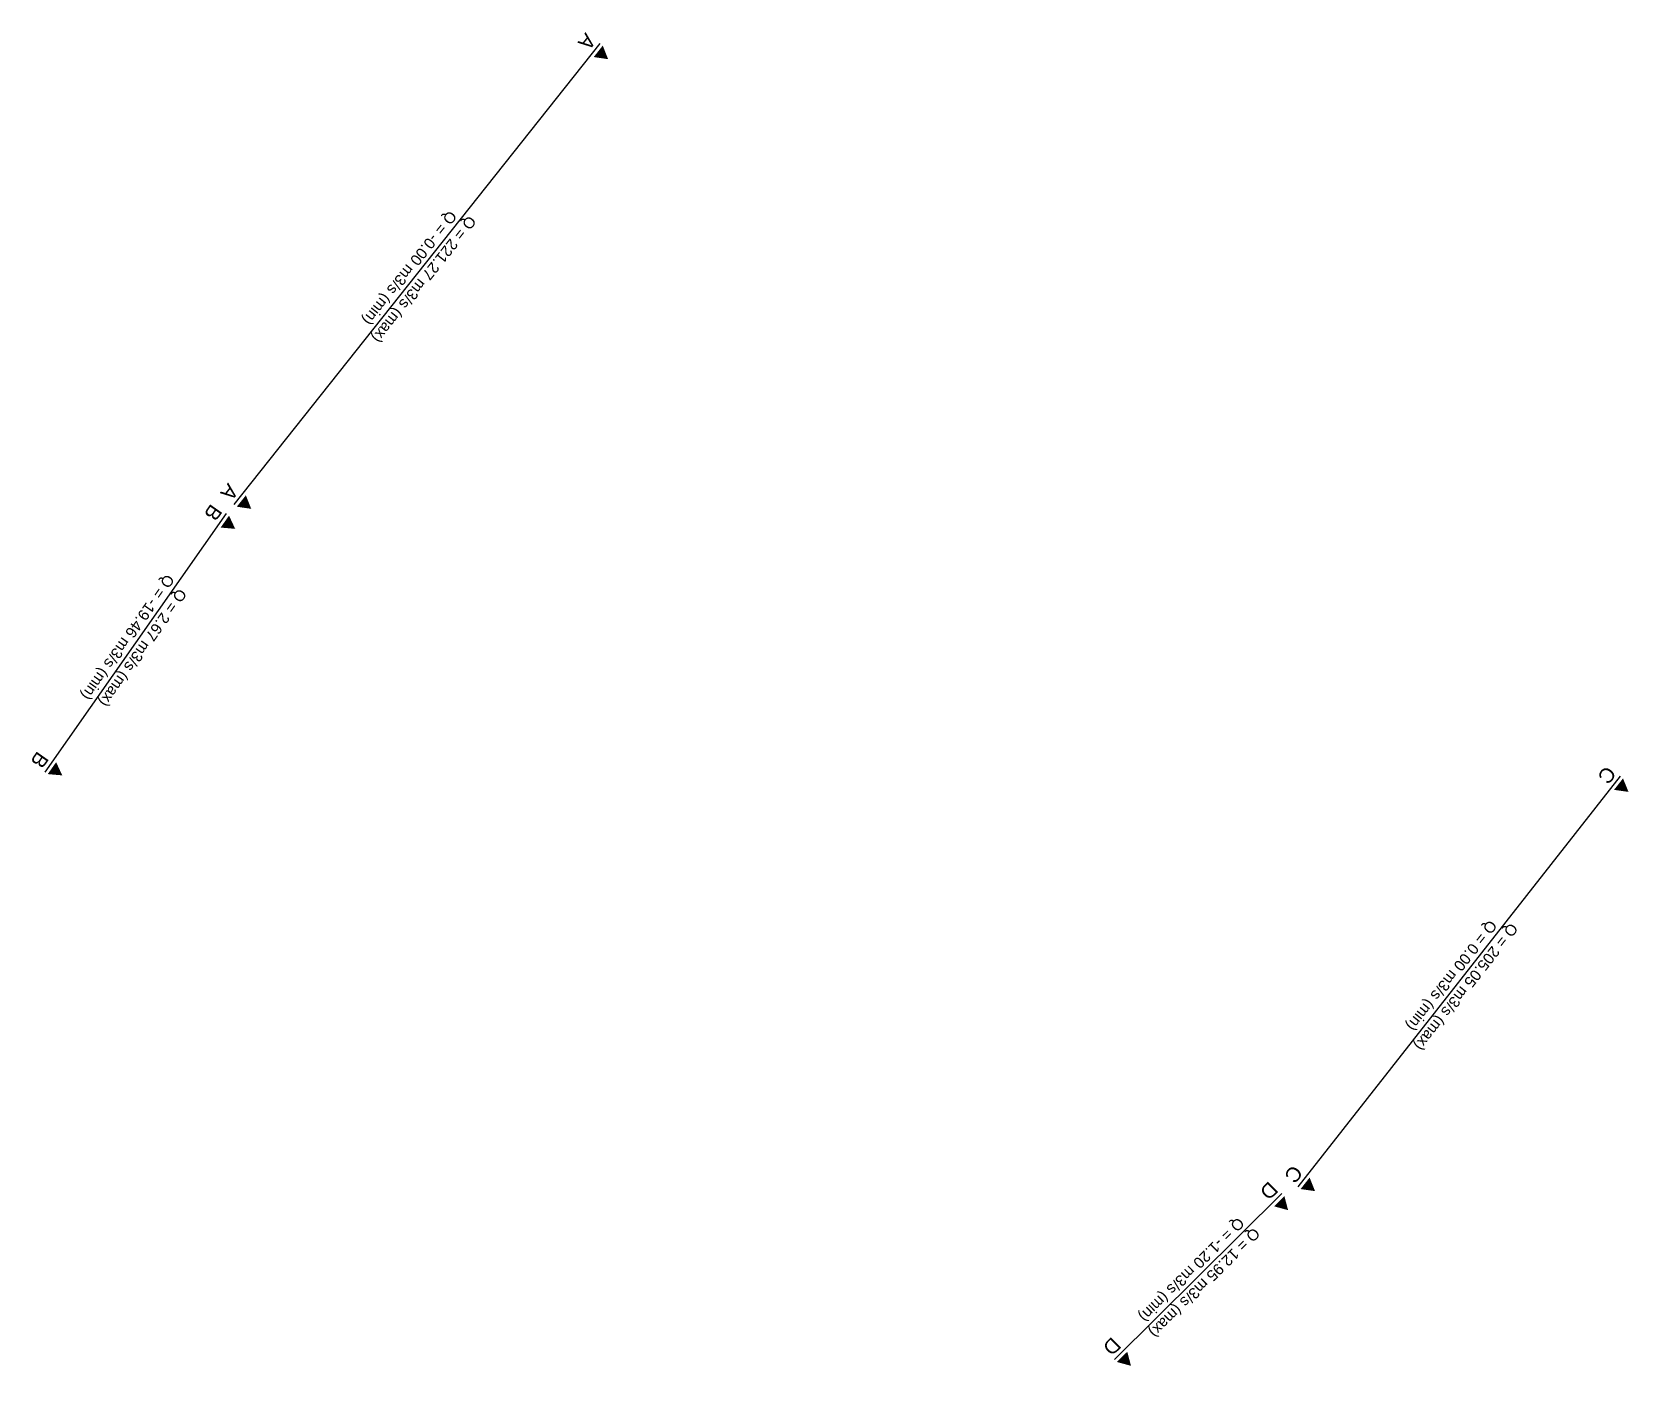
# Model space of a CAD drawing. Extents: x 66964 to 67787, y 11557 to 12245.
import ezdxf
from ezdxf.enums import TextEntityAlignment as Align

# ---------------------------------------------------------------- set-up
doc = ezdxf.new("R2010")
doc.units = 0
doc.styles.get("Standard").update_dxf_attribs({"font": 'arial.ttf'})

# ---------------------------------------------------------------- blocks, each defined once
blk = doc.blocks.new('symbolLeft')
at = {"color": 0}
blk.add_solid([(0, 0.25), (1, 0.25), (0, 0.25), (0.5, 1.116)], dxfattribs=at)
blk = doc.blocks.new('symbolRight')
at = {"color": 0}
blk.add_solid([(0, 0.25), (-1, 0.25), (0, 0.25), (-0.5, 1.116)], dxfattribs=at)
blk = doc.blocks.new('symbolCenter')

msp = doc.modelspace()

# ---------------------------------------------------------------- linework, layer by layer
for points in [[(67256.1, 12239.09, 0), (67067.98, 12002.11, 0)], [(67063.92, 11997.45, 0), (66970.73, 11864.6, 0)], [(67780.56, 11862.49, 0), (67614.81, 11651.42, 0)], [(67606.64, 11647.99, 0), (67520.55, 11562.71, 0)]]:
    msp.add_polyline3d(points)

# ---------------------------------------------------------------- block references
ref = msp.add_blockref('symbolLeft', (67256.1, 12239.09), dxfattribs=dict(xscale=7.5, yscale=7.5, rotation=-128.442281556))
ref.add_attrib('CS', 'A', dxfattribs={"color": 0, "height": 7.5, "rotation": -128.44228}).set_placement((67254.63, 12240.26), align=Align.TOP_LEFT)
ref = msp.add_blockref('symbolCenter', (67162.04, 12120.6), dxfattribs=dict(xscale=7.5, yscale=7.5, rotation=-128.442281556))
ref.add_attrib('MAX', 'Q = 221.27 m3/s (max)', dxfattribs={"color": 0, "height": 5.625, "rotation": -128.44228}).set_placement((67162.22, 12120.46), align=Align.BOTTOM_CENTER)
ref.add_attrib('MIN', 'Q = -0.00 m3/s (min)', dxfattribs={"color": 0, "height": 5.625, "rotation": -128.44228}).set_placement((67160.57, 12121.77), align=Align.TOP_CENTER)
ref = msp.add_blockref('symbolRight', (67067.98, 12002.11), dxfattribs=dict(xscale=7.5, yscale=7.5, rotation=-128.442281556))
ref.add_attrib('CS', 'A', dxfattribs={"color": 0, "height": 7.5, "rotation": -128.44228}).set_placement((67066.52, 12003.28), align=Align.TOP_RIGHT)
ref = msp.add_blockref('symbolLeft', (67063.92, 11997.45), dxfattribs=dict(xscale=7.5, yscale=7.5, rotation=-125.046592706))
ref.add_attrib('CS', 'B', dxfattribs={"color": 0, "height": 7.5, "rotation": -125.04659}).set_placement((67062.39, 11998.53), align=Align.TOP_LEFT)
ref = msp.add_blockref('symbolCenter', (67017.33, 11931.03), dxfattribs=dict(xscale=7.5, yscale=7.5, rotation=-125.046592706))
ref.add_attrib('MAX', 'Q = 2.67 m3/s (max)', dxfattribs={"color": 0, "height": 5.625, "rotation": -125.04659}).set_placement((67017.51, 11930.9), align=Align.BOTTOM_CENTER)
ref.add_attrib('MIN', 'Q = -19.46 m3/s (min)', dxfattribs={"color": 0, "height": 5.625, "rotation": -125.04659}).set_placement((67015.79, 11932.1), align=Align.TOP_CENTER)
ref = msp.add_blockref('symbolRight', (66970.73, 11864.6), dxfattribs=dict(xscale=7.5, yscale=7.5, rotation=-125.046592706))
ref.add_attrib('CS', 'B', dxfattribs={"color": 0, "height": 7.5, "rotation": -125.04659}).set_placement((66969.2, 11865.68), align=Align.TOP_RIGHT)
ref = msp.add_blockref('symbolLeft', (67780.56, 11862.49), dxfattribs=dict(xscale=7.5, yscale=7.5, rotation=-128.142343082))
ref.add_attrib('CS', 'C', dxfattribs={"color": 0, "height": 7.5, "rotation": -128.14234}).set_placement((67779.09, 11863.65), align=Align.TOP_LEFT)
ref = msp.add_blockref('symbolCenter', (67697.69, 11756.96), dxfattribs=dict(xscale=7.5, yscale=7.5, rotation=-128.142343082))
ref.add_attrib('MAX', 'Q = 205.05 m3/s (max)', dxfattribs={"color": 0, "height": 5.625, "rotation": -128.14234}).set_placement((67697.86, 11756.82), align=Align.BOTTOM_CENTER)
ref.add_attrib('MIN', 'Q = 0.00 m3/s (min)', dxfattribs={"color": 0, "height": 5.625, "rotation": -128.14234}).set_placement((67696.21, 11758.11), align=Align.TOP_CENTER)
ref = msp.add_blockref('symbolRight', (67614.81, 11651.42), dxfattribs=dict(xscale=7.5, yscale=7.5, rotation=-128.142343082))
ref.add_attrib('CS', 'C', dxfattribs={"color": 0, "height": 7.5, "rotation": -128.14234}).set_placement((67613.34, 11652.58), align=Align.TOP_RIGHT)
ref = msp.add_blockref('symbolLeft', (67606.64, 11647.99), dxfattribs=dict(xscale=7.5, yscale=7.5, rotation=-135.267072827))
ref.add_attrib('CS', 'D', dxfattribs={"color": 0, "height": 7.5, "rotation": -135.26707}).set_placement((67605.32, 11649.33), align=Align.TOP_LEFT)
ref = msp.add_blockref('symbolCenter', (67563.6, 11605.35), dxfattribs=dict(xscale=7.5, yscale=7.5, rotation=-135.267072827))
ref.add_attrib('MAX', 'Q = 12.95 m3/s (max)', dxfattribs={"color": 0, "height": 5.625, "rotation": -135.26707}).set_placement((67563.76, 11605.19), align=Align.BOTTOM_CENTER)
ref.add_attrib('MIN', 'Q = -1.20 m3/s (min)', dxfattribs={"color": 0, "height": 5.625, "rotation": -135.26707}).set_placement((67562.28, 11606.68), align=Align.TOP_CENTER)
ref = msp.add_blockref('symbolRight', (67520.55, 11562.71), dxfattribs=dict(xscale=7.5, yscale=7.5, rotation=-135.267072827))
ref.add_attrib('CS', 'D', dxfattribs={"color": 0, "height": 7.5, "rotation": -135.26707}).set_placement((67519.24, 11564.04), align=Align.TOP_RIGHT)

doc.saveas('drawing.dxf')
